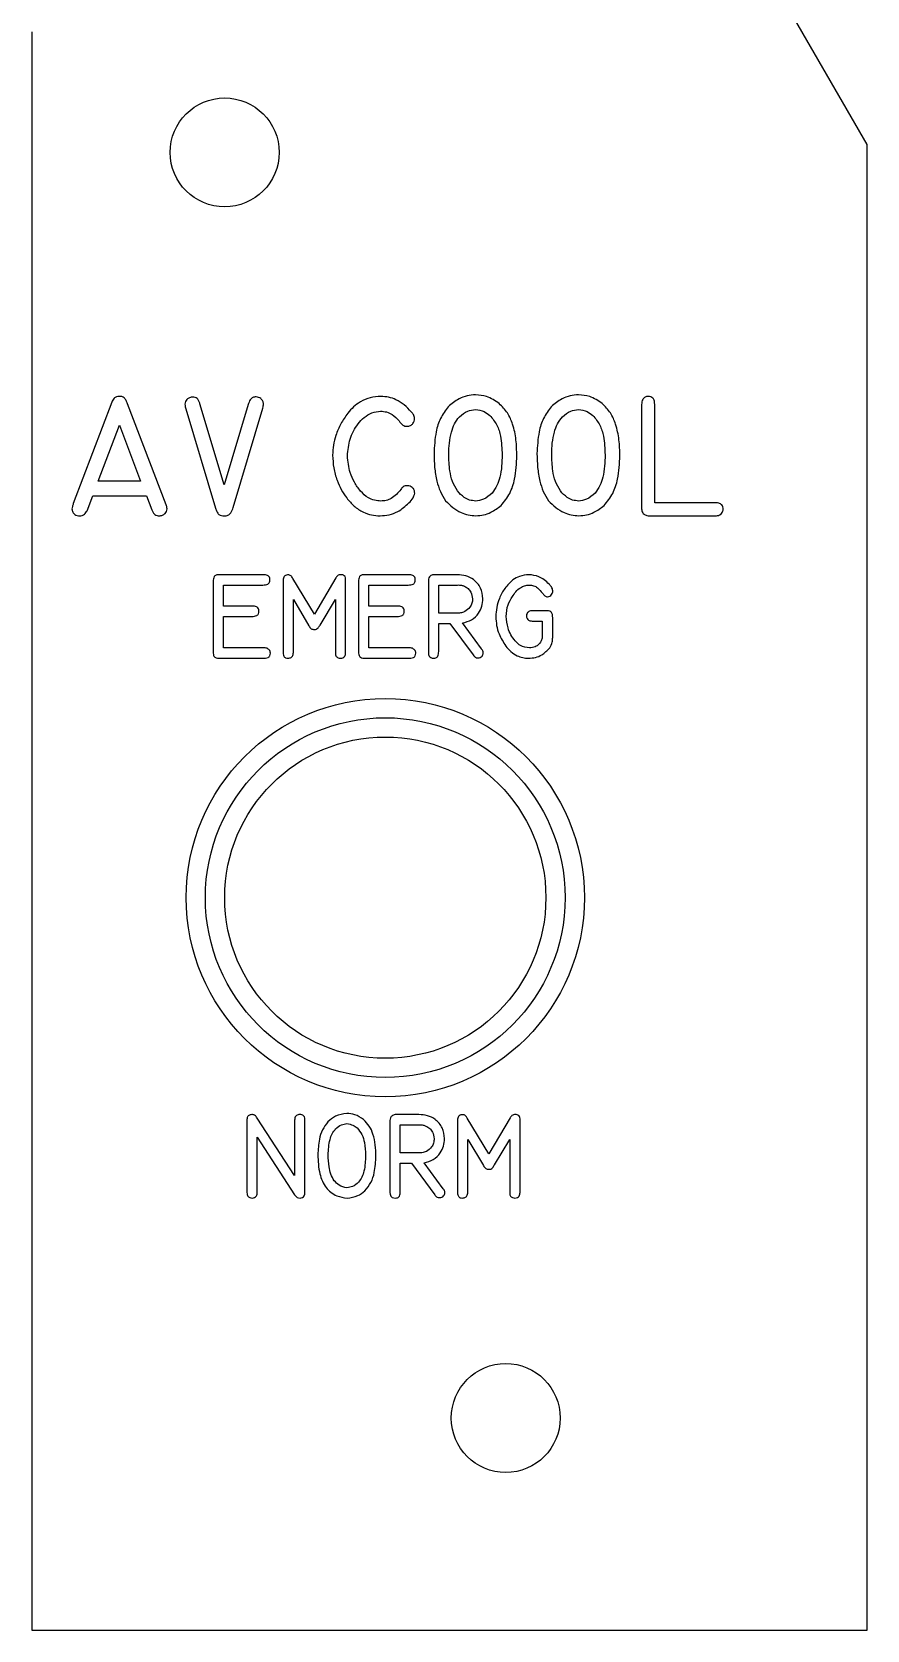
# Model space of a CAD drawing. Header units: inches. Extents: x 0.16 to 1.99, y 7.67 to 11.46.
# Drawn here: x 0.69 to 1.99, y 7.667 to 10.154 of the extents above; entities that cross this region are included whole.
import ezdxf

# ---------------------------------------------------------------- set-up
doc = ezdxf.new("R2010")
doc.units = ezdxf.units.IN
doc.header["$MEASUREMENT"] = 0

msp = doc.modelspace()

# ---------------------------------------------------------------- linework, layer by layer
at = {"color": 7, "linetype": 'Continuous', "lineweight": 25}
for p, q in [((1.9897, 9.9791), (1.3897, 11.0166)), ((0.6897, 10.1541), (0.6897, 7.6666)), ((1.9897, 7.6666), (1.9897, 9.9791)), ((0.8139, 9.578), (0.7541, 9.4199)), ((1.233, 9.5868), (1.233, 9.5868)), ((1.3802, 9.5894), (1.3802, 9.5894)), ((1.5405, 9.5894), (1.5405, 9.5894)), ((0.8988, 9.418), (0.8385, 9.5754)), ((0.9292, 9.5676), (0.9755, 9.4128)), ((0.9889, 9.4491), (0.9512, 9.5751)), ((1.0264, 9.574), (0.9889, 9.4491)), ((1.0029, 9.4139), (1.049, 9.5686)), ((1.6388, 9.5744), (1.6388, 9.4147)), ((1.6592, 9.4213), (1.6592, 9.5744)), ((0.793, 9.4549), (0.8259, 9.5422)), ((0.8259, 9.5422), (0.8589, 9.4549)), ((0.8589, 9.4549), (0.793, 9.4549)), ((0.7754, 9.4089), (0.7843, 9.432)), ((0.7843, 9.432), (0.8681, 9.432)), ((0.8681, 9.432), (0.8762, 9.4102)), ((1.7525, 9.4213), (1.6592, 9.4213)), ((1.6516, 9.401), (1.7505, 9.401)), ((1.0502, 9.3093), (0.9825, 9.3093)), ((1.1293, 9.2479), (1.0958, 9.3034)), ((1.1628, 9.3042), (1.1293, 9.2479)), ((1.2764, 9.3093), (1.2088, 9.3093)), ((1.3517, 9.3093), (1.3186, 9.3093)), ((0.9719, 9.2989), (0.9719, 9.1898)), ((0.988, 9.2604), (0.988, 9.2932)), ((0.988, 9.2932), (1.0493, 9.2932)), ((1.0805, 9.2987), (1.0805, 9.1898)), ((1.178, 9.1881), (1.178, 9.3008)), ((1.1982, 9.2989), (1.1982, 9.1898)), ((1.2142, 9.2604), (1.2142, 9.2932)), ((1.2142, 9.2932), (1.2756, 9.2932)), ((1.3068, 9.2981), (1.3068, 9.1905)), ((1.3229, 9.2932), (1.3523, 9.2932)), ((1.3229, 9.2496), (1.3229, 9.2932)), ((1.0329, 9.2604), (0.988, 9.2604)), ((1.0966, 9.1894), (1.0966, 9.2706)), ((1.0966, 9.2706), (1.1209, 9.2299)), ((1.1381, 9.2309), (1.162, 9.2706)), ((1.162, 9.2706), (1.162, 9.189)), ((1.2592, 9.2604), (1.2142, 9.2604)), ((0.988, 9.1953), (0.988, 9.2444)), ((0.988, 9.2444), (1.0321, 9.2444)), ((1.2142, 9.1953), (1.2142, 9.2444)), ((1.2142, 9.2444), (1.2584, 9.2444)), ((1.3509, 9.2496), (1.3229, 9.2496)), ((1.3229, 9.1898), (1.3229, 9.2335)), ((1.3229, 9.2335), (1.3402, 9.2335)), ((1.3402, 9.2335), (1.3765, 9.1843)), ((1.3893, 9.1938), (1.3601, 9.2341)), ((1.47, 9.2371), (1.4842, 9.2371)), ((1.4898, 9.2532), (1.4708, 9.2532)), ((1.4842, 9.2371), (1.4842, 9.2168)), ((1.5003, 9.2117), (1.5003, 9.2423)), ((0.9822, 9.1792), (1.0493, 9.1792)), ((1.0503, 9.1953), (0.988, 9.1953)), ((1.2084, 9.1792), (1.2756, 9.1792)), ((1.2766, 9.1953), (1.2142, 9.1953)), ((1.0244, 8.4589), (1.0244, 8.3494)), ((1.0986, 8.3742), (1.0403, 8.4635)), ((1.0986, 8.4586), (1.0986, 8.3742)), ((1.1147, 8.348), (1.1147, 8.4593)), ((1.1801, 8.4708), (1.1801, 8.4708)), ((1.247, 8.4578), (1.247, 8.3502)), ((1.292, 8.469), (1.2589, 8.469)), ((1.352, 8.4584), (1.352, 8.3495)), ((1.4008, 8.4076), (1.3673, 8.4631)), ((1.4343, 8.4639), (1.4008, 8.4076)), ((1.4496, 8.3478), (1.4496, 8.4605)), ((1.0405, 8.3482), (1.0405, 8.4339)), ((1.0405, 8.4339), (1.0986, 8.3441)), ((1.2631, 8.453), (1.2926, 8.453)), ((1.2631, 8.4093), (1.2631, 8.453)), ((1.2912, 8.4093), (1.2631, 8.4093)), ((1.3681, 8.3491), (1.3681, 8.4303)), ((1.3681, 8.4303), (1.3924, 8.3896)), ((1.4096, 8.3906), (1.4335, 8.4303)), ((1.4335, 8.4303), (1.4335, 8.3488)), ((1.2631, 8.3495), (1.2631, 8.3932)), ((1.2631, 8.3932), (1.2804, 8.3932)), ((1.2804, 8.3932), (1.3168, 8.344)), ((1.3296, 8.3535), (1.3003, 8.3938)), ((0.6897, 7.6666), (1.9897, 7.6666))]:
    msp.add_line(p, q, dxfattribs=at)
for centre, radius in [((0.9897, 9.9666), 0.0848), ((1.2397, 8.8066), 0.31), ((1.2397, 8.8066), 0.28), ((1.2397, 8.8066), 0.25), ((1.4272, 7.9966), 0.0848)]:
    msp.add_circle(centre, radius, dxfattribs=at)
for points, knots in [([(0.8254, 9.5868), (0.8239, 9.5868), (0.821, 9.5867), (0.8165, 9.5836), (0.8149, 9.5801), (0.8139, 9.578)], [0, 0, 0, 0, 0.2794, 0.559513, 1, 1, 1, 1]), ([(0.8385, 9.5754), (0.8378, 9.5771), (0.8365, 9.5803), (0.8338, 9.5846), (0.8296, 9.5867), (0.8268, 9.5868), (0.8254, 9.5868)], [0, 0, 0, 0, 0.28054, 0.560551, 0.779532, 1, 1, 1, 1]), ([(0.9401, 9.5857), (0.9384, 9.5855), (0.9349, 9.5852), (0.9309, 9.5825), (0.9282, 9.5788), (0.9279, 9.5761), (0.9278, 9.5748)], [0, 0, 0, 0, 0.2801438, 0.5599574, 0.7799714, 1, 1, 1, 1]), ([(0.9512, 9.5751), (0.9508, 9.5766), (0.9499, 9.5796), (0.9474, 9.5833), (0.9438, 9.5856), (0.9413, 9.5857), (0.9401, 9.5857)], [0, 0, 0, 0, 0.2806502, 0.5607479, 0.7800166, 1, 1, 1, 1]), ([(1.0386, 9.586), (1.0369, 9.5859), (1.0333, 9.5856), (1.0285, 9.581), (1.0272, 9.5766), (1.0264, 9.574)], [0, 0, 0, 0, 0.2794215, 0.5590153, 1, 1, 1, 1]), ([(1.0501, 9.5748), (1.0499, 9.5765), (1.0494, 9.5798), (1.0462, 9.5833), (1.0425, 9.5856), (1.0399, 9.5858), (1.0386, 9.586)], [0, 0, 0, 0, 0.279663, 0.559357, 0.77912, 1, 1, 1, 1]), ([(1.233, 9.5868), (1.2274, 9.5864), (1.2162, 9.5857), (1.2016, 9.5793), (1.19, 9.5707), (1.1842, 9.5641), (1.1813, 9.5608)], [0, 0, 0, 0, 0.279947, 0.559742, 0.779909, 1, 1, 1, 1]), ([(1.2802, 9.5628), (1.2767, 9.5665), (1.2697, 9.574), (1.2576, 9.5816), (1.2451, 9.5861), (1.237, 9.5866), (1.233, 9.5868)], [0, 0, 0, 0, 0.280091, 0.559928, 0.780013, 1, 1, 1, 1]), ([(1.3802, 9.5894), (1.3758, 9.589), (1.3669, 9.5882), (1.352, 9.5825), (1.3431, 9.5752), (1.3377, 9.5708)], [0, 0, 0, 0, 0.280265, 0.560655, 1, 1, 1, 1]), ([(1.4171, 9.5757), (1.4108, 9.5799), (1.3996, 9.5875), (1.3861, 9.5888), (1.3802, 9.5894)], [0, 0, 0, 0, 0.559815, 1, 1, 1, 1]), ([(1.5405, 9.5894), (1.5361, 9.589), (1.5273, 9.5882), (1.5123, 9.5825), (1.5034, 9.5752), (1.498, 9.5708)], [0, 0, 0, 0, 0.280124, 0.560568, 1, 1, 1, 1]), ([(1.5775, 9.5757), (1.5712, 9.5799), (1.5599, 9.5875), (1.5465, 9.5888), (1.5405, 9.5894)], [0, 0, 0, 0, 0.559686, 1, 1, 1, 1]), ([(1.649, 9.5868), (1.6473, 9.5867), (1.6439, 9.5863), (1.6394, 9.5815), (1.639, 9.5771), (1.6388, 9.5744)], [0, 0, 0, 0, 0.280411, 0.559529, 1, 1, 1, 1]), ([(1.6592, 9.5744), (1.6591, 9.5761), (1.6589, 9.5795), (1.6569, 9.584), (1.6531, 9.5866), (1.6504, 9.5868), (1.649, 9.5868)], [0, 0, 0, 0, 0.2813282, 0.5603608, 0.7794235, 1, 1, 1, 1]), ([(0.9278, 9.5748), (0.9279, 9.5734), (0.9281, 9.571), (0.9289, 9.5686), (0.9292, 9.5676)], [0, 0, 0, 0, 0.559218, 1, 1, 1, 1]), ([(1.049, 9.5686), (1.0493, 9.5698), (1.0498, 9.5718), (1.05, 9.5739), (1.0501, 9.5748)], [0, 0, 0, 0, 0.560286, 1, 1, 1, 1]), ([(1.1813, 9.5608), (1.1775, 9.5554), (1.1699, 9.5446), (1.1628, 9.5275), (1.1586, 9.511), (1.1581, 9.5006), (1.1578, 9.4954)], [0, 0, 0, 0, 0.280059, 0.559936, 0.779981, 1, 1, 1, 1]), ([(1.1808, 9.4943), (1.1816, 9.5031), (1.1833, 9.5209), (1.1941, 9.5411), (1.2065, 9.5544), (1.2186, 9.562), (1.2278, 9.5633), (1.2324, 9.5639)], [0, 0, 0, 0, 0.280127, 0.55983, 0.706763, 0.853446, 1, 1, 1, 1]), ([(1.2324, 9.5639), (1.2356, 9.5636), (1.2419, 9.5631), (1.2523, 9.5582), (1.2578, 9.5522), (1.2612, 9.5486)], [0, 0, 0, 0, 0.280335, 0.560367, 1, 1, 1, 1]), ([(1.2738, 9.5403), (1.2755, 9.5405), (1.2789, 9.541), (1.2827, 9.5443), (1.2849, 9.5482), (1.2851, 9.5509), (1.2853, 9.5523)], [0, 0, 0, 0, 0.2799159, 0.5591894, 0.779462, 1, 1, 1, 1]), ([(1.2853, 9.5523), (1.2852, 9.5534), (1.2851, 9.5556), (1.2832, 9.5592), (1.2813, 9.5614), (1.2802, 9.5628)], [0, 0, 0, 0, 0.279832, 0.559756, 1, 1, 1, 1]), ([(1.3377, 9.5708), (1.3334, 9.5649), (1.3247, 9.5531), (1.3171, 9.5278), (1.3162, 9.5091), (1.3156, 9.4977)], [0, 0, 0, 0, 0.279699, 0.55983, 1, 1, 1, 1]), ([(1.3385, 9.4971), (1.3387, 9.5028), (1.339, 9.5143), (1.342, 9.5301), (1.3467, 9.5443), (1.3522, 9.5515), (1.355, 9.5551)], [0, 0, 0, 0, 0.280272, 0.560324, 0.780296, 1, 1, 1, 1]), ([(1.355, 9.5551), (1.3592, 9.5585), (1.3666, 9.5645), (1.376, 9.5659), (1.3802, 9.5665)], [0, 0, 0, 0, 0.559655, 1, 1, 1, 1]), ([(1.3802, 9.5665), (1.3848, 9.5657), (1.3931, 9.5644), (1.3997, 9.5593), (1.4026, 9.5571)], [0, 0, 0, 0, 0.55875, 1, 1, 1, 1]), ([(1.4026, 9.5571), (1.4065, 9.5523), (1.4144, 9.5428), (1.4206, 9.5213), (1.4212, 9.5056), (1.4216, 9.4959)], [0, 0, 0, 0, 0.279301, 0.559562, 1, 1, 1, 1]), ([(1.4445, 9.4945), (1.4443, 9.5028), (1.4439, 9.5193), (1.4392, 9.5419), (1.4307, 9.5617), (1.4217, 9.571), (1.4171, 9.5757)], [0, 0, 0, 0, 0.280385, 0.560471, 0.780422, 1, 1, 1, 1]), ([(1.498, 9.5708), (1.4937, 9.5649), (1.485, 9.5531), (1.4775, 9.5278), (1.4765, 9.5091), (1.4759, 9.4977)], [0, 0, 0, 0, 0.279699, 0.55983, 1, 1, 1, 1]), ([(1.4988, 9.4971), (1.499, 9.5028), (1.4993, 9.5143), (1.5023, 9.5301), (1.507, 9.5443), (1.5126, 9.5515), (1.5154, 9.5551)], [0, 0, 0, 0, 0.280275, 0.560339, 0.780373, 1, 1, 1, 1]), ([(1.5154, 9.5551), (1.5195, 9.5585), (1.5269, 9.5645), (1.5364, 9.5659), (1.5405, 9.5665)], [0, 0, 0, 0, 0.559655, 1, 1, 1, 1]), ([(1.5405, 9.5665), (1.5452, 9.5657), (1.5534, 9.5644), (1.56, 9.5593), (1.5629, 9.5571)], [0, 0, 0, 0, 0.55875, 1, 1, 1, 1]), ([(1.5629, 9.5571), (1.5669, 9.5523), (1.5747, 9.5428), (1.5809, 9.5213), (1.5815, 9.5056), (1.5819, 9.4959)], [0, 0, 0, 0, 0.2793652, 0.5596055, 1, 1, 1, 1]), ([(1.6049, 9.4945), (1.6047, 9.5028), (1.6042, 9.5193), (1.5995, 9.5419), (1.5911, 9.5617), (1.582, 9.571), (1.5775, 9.5757)], [0, 0, 0, 0, 0.280391, 0.560485, 0.780485, 1, 1, 1, 1]), ([(1.2612, 9.5486), (1.263, 9.5462), (1.2655, 9.5429), (1.2703, 9.5404), (1.2726, 9.5403), (1.2738, 9.5403)], [0, 0, 0, 0, 0.559338, 0.779843, 1, 1, 1, 1]), ([(1.1578, 9.4954), (1.1581, 9.4887), (1.1588, 9.4754), (1.1639, 9.4574), (1.1707, 9.4416), (1.1767, 9.433), (1.1797, 9.4287)], [0, 0, 0, 0, 0.279963, 0.559871, 0.779922, 1, 1, 1, 1]), ([(1.2012, 9.4394), (1.1978, 9.4438), (1.1911, 9.4527), (1.1832, 9.4712), (1.1817, 9.4855), (1.1808, 9.4943)], [0, 0, 0, 0, 0.280236, 0.560519, 1, 1, 1, 1]), ([(1.3156, 9.4977), (1.3157, 9.4905), (1.3161, 9.4761), (1.3192, 9.4564), (1.3248, 9.4387), (1.3307, 9.429), (1.3337, 9.4242)], [0, 0, 0, 0, 0.280098, 0.56015, 0.78017, 1, 1, 1, 1]), ([(1.352, 9.4396), (1.3491, 9.4445), (1.3435, 9.4542), (1.3393, 9.4739), (1.3388, 9.4883), (1.3385, 9.4971)], [0, 0, 0, 0, 0.279614, 0.559702, 1, 1, 1, 1]), ([(1.4216, 9.4959), (1.4215, 9.49), (1.4213, 9.4783), (1.4186, 9.4621), (1.414, 9.4476), (1.4086, 9.44), (1.406, 9.4362)], [0, 0, 0, 0, 0.280248, 0.560341, 0.780326, 1, 1, 1, 1]), ([(1.4199, 9.4169), (1.4249, 9.423), (1.4347, 9.4352), (1.4431, 9.4623), (1.444, 9.4823), (1.4445, 9.4945)], [0, 0, 0, 0, 0.279644, 0.559742, 1, 1, 1, 1]), ([(1.4759, 9.4977), (1.4761, 9.4905), (1.4764, 9.4761), (1.4796, 9.4564), (1.4851, 9.4387), (1.491, 9.429), (1.494, 9.4242)], [0, 0, 0, 0, 0.2801145, 0.5601834, 0.7802166, 1, 1, 1, 1]), ([(1.5123, 9.4396), (1.5095, 9.4445), (1.5038, 9.4542), (1.4996, 9.4739), (1.4991, 9.4883), (1.4988, 9.4971)], [0, 0, 0, 0, 0.2795547, 0.5596925, 1, 1, 1, 1]), ([(1.5819, 9.4959), (1.5818, 9.49), (1.5816, 9.4783), (1.579, 9.4621), (1.5743, 9.4476), (1.569, 9.44), (1.5663, 9.4362)], [0, 0, 0, 0, 0.280248, 0.560341, 0.780326, 1, 1, 1, 1]), ([(1.5803, 9.4169), (1.5852, 9.423), (1.595, 9.4352), (1.6034, 9.4623), (1.6043, 9.4823), (1.6049, 9.4945)], [0, 0, 0, 0, 0.279594, 0.559707, 1, 1, 1, 1]), ([(1.1797, 9.4287), (1.1834, 9.4243), (1.1908, 9.4156), (1.2042, 9.4067), (1.2182, 9.4017), (1.2271, 9.4012), (1.2316, 9.401)], [0, 0, 0, 0, 0.2801232, 0.5599386, 0.7799423, 1, 1, 1, 1]), ([(1.233, 9.4239), (1.2296, 9.4241), (1.2228, 9.4246), (1.2112, 9.4292), (1.205, 9.4355), (1.2012, 9.4394)], [0, 0, 0, 0, 0.280182, 0.560345, 1, 1, 1, 1]), ([(1.264, 9.4421), (1.2618, 9.4394), (1.2574, 9.434), (1.2496, 9.4281), (1.2413, 9.4244), (1.2358, 9.4241), (1.233, 9.4239)], [0, 0, 0, 0, 0.280285, 0.560089, 0.780065, 1, 1, 1, 1]), ([(1.2743, 9.4478), (1.2732, 9.4477), (1.2709, 9.4476), (1.267, 9.4459), (1.2651, 9.4436), (1.264, 9.4421)], [0, 0, 0, 0, 0.28044, 0.560142, 1, 1, 1, 1]), ([(1.2855, 9.436), (1.2854, 9.4377), (1.285, 9.4411), (1.2822, 9.4451), (1.2784, 9.4474), (1.2757, 9.4476), (1.2743, 9.4478)], [0, 0, 0, 0, 0.280083, 0.559385, 0.779366, 1, 1, 1, 1]), ([(1.2766, 9.4212), (1.279, 9.4235), (1.2832, 9.4277), (1.2848, 9.4335), (1.2855, 9.436)], [0, 0, 0, 0, 0.5629162, 1, 1, 1, 1]), ([(1.3802, 9.4239), (1.3771, 9.4243), (1.3709, 9.425), (1.3607, 9.43), (1.3553, 9.436), (1.352, 9.4396)], [0, 0, 0, 0, 0.28013, 0.560642, 1, 1, 1, 1]), ([(1.406, 9.4362), (1.4018, 9.4326), (1.3943, 9.426), (1.3845, 9.4246), (1.3802, 9.4239)], [0, 0, 0, 0, 0.560191, 1, 1, 1, 1]), ([(1.5405, 9.4239), (1.5374, 9.4243), (1.5312, 9.425), (1.521, 9.43), (1.5156, 9.436), (1.5123, 9.4396)], [0, 0, 0, 0, 0.28013, 0.560642, 1, 1, 1, 1]), ([(1.5663, 9.4362), (1.5621, 9.4326), (1.5546, 9.426), (1.5448, 9.4246), (1.5405, 9.4239)], [0, 0, 0, 0, 0.559899, 1, 1, 1, 1]), ([(0.7541, 9.4199), (0.7535, 9.4184), (0.7525, 9.4157), (0.7521, 9.4129), (0.7519, 9.4116)], [0, 0, 0, 0, 0.560767, 1, 1, 1, 1]), ([(0.7519, 9.4116), (0.7522, 9.41), (0.7526, 9.4066), (0.7561, 9.4032), (0.76, 9.4012), (0.7626, 9.4011), (0.7639, 9.401)], [0, 0, 0, 0, 0.27932, 0.558636, 0.779061, 1, 1, 1, 1]), ([(0.7639, 9.401), (0.7653, 9.4011), (0.7681, 9.4012), (0.7726, 9.4037), (0.7743, 9.4069), (0.7754, 9.4089)], [0, 0, 0, 0, 0.280647, 0.560906, 1, 1, 1, 1]), ([(0.8762, 9.4102), (0.8768, 9.4088), (0.878, 9.4061), (0.8808, 9.4028), (0.8844, 9.401), (0.8867, 9.401), (0.8879, 9.401)], [0, 0, 0, 0, 0.2806158, 0.5600607, 0.7804583, 1, 1, 1, 1]), ([(0.8879, 9.401), (0.8896, 9.4011), (0.8929, 9.4015), (0.8969, 9.4042), (0.8995, 9.4077), (0.8998, 9.4103), (0.9, 9.4116)], [0, 0, 0, 0, 0.280336, 0.55969, 0.780013, 1, 1, 1, 1]), ([(0.9, 9.4116), (0.8999, 9.4128), (0.8997, 9.415), (0.8991, 9.4171), (0.8988, 9.418)], [0, 0, 0, 0, 0.560288, 1, 1, 1, 1]), ([(0.9755, 9.4128), (0.9761, 9.4111), (0.9773, 9.4076), (0.9801, 9.403), (0.9846, 9.401), (0.9875, 9.401), (0.9889, 9.401)], [0, 0, 0, 0, 0.280801, 0.560222, 0.779588, 1, 1, 1, 1]), ([(0.9889, 9.401), (0.991, 9.401), (0.995, 9.4011), (1.0005, 9.4061), (1.002, 9.4109), (1.0029, 9.4139)], [0, 0, 0, 0, 0.280746, 0.55822, 1, 1, 1, 1]), ([(1.2316, 9.401), (1.2364, 9.4013), (1.2458, 9.4019), (1.262, 9.4079), (1.271, 9.4161), (1.2766, 9.4212)], [0, 0, 0, 0, 0.280475, 0.560681, 1, 1, 1, 1]), ([(1.3337, 9.4242), (1.3372, 9.4206), (1.3442, 9.4132), (1.3566, 9.4064), (1.3689, 9.4019), (1.3768, 9.4013), (1.3808, 9.401)], [0, 0, 0, 0, 0.279805, 0.559787, 0.779982, 1, 1, 1, 1]), ([(1.3808, 9.401), (1.3848, 9.4013), (1.3928, 9.402), (1.4066, 9.4068), (1.4149, 9.4131), (1.4199, 9.4169)], [0, 0, 0, 0, 0.280354, 0.560706, 1, 1, 1, 1]), ([(1.494, 9.4242), (1.4975, 9.4206), (1.5045, 9.4132), (1.5169, 9.4064), (1.5292, 9.4019), (1.5371, 9.4013), (1.5411, 9.401)], [0, 0, 0, 0, 0.279761, 0.559849, 0.779845, 1, 1, 1, 1]), ([(1.5411, 9.401), (1.5451, 9.4013), (1.5532, 9.402), (1.567, 9.4067), (1.5752, 9.4131), (1.5803, 9.4169)], [0, 0, 0, 0, 0.28014, 0.560702, 1, 1, 1, 1]), ([(1.6388, 9.4147), (1.6388, 9.4127), (1.6387, 9.4086), (1.6418, 9.4033), (1.6468, 9.4012), (1.65, 9.401), (1.6516, 9.401)], [0, 0, 0, 0, 0.280866, 0.559002, 0.778904, 1, 1, 1, 1]), ([(1.7589, 9.4208), (1.7577, 9.421), (1.7556, 9.4214), (1.7534, 9.4214), (1.7525, 9.4213)], [0, 0, 0, 0, 0.558159, 1, 1, 1, 1]), ([(1.7586, 9.4015), (1.7597, 9.402), (1.762, 9.403), (1.765, 9.4063), (1.7656, 9.4094), (1.7659, 9.4113)], [0, 0, 0, 0, 0.280921, 0.561515, 1, 1, 1, 1]), ([(1.7659, 9.4113), (1.7657, 9.4125), (1.7654, 9.4148), (1.7633, 9.4186), (1.7606, 9.42), (1.7589, 9.4208)], [0, 0, 0, 0, 0.280893, 0.562605, 1, 1, 1, 1]), ([(1.7505, 9.401), (1.752, 9.4009), (1.7548, 9.4008), (1.7574, 9.4013), (1.7586, 9.4015)], [0, 0, 0, 0, 0.561874, 1, 1, 1, 1]), ([(0.9825, 9.3093), (0.9809, 9.3093), (0.9776, 9.3094), (0.9732, 9.307), (0.9719, 9.3027), (0.9719, 9.3002), (0.9719, 9.2989)], [0, 0, 0, 0, 0.281136, 0.557967, 0.778665, 1, 1, 1, 1]), ([(1.0601, 9.3014), (1.0601, 9.3023), (1.06, 9.3041), (1.0587, 9.3067), (1.0555, 9.3091), (1.0523, 9.3092), (1.0502, 9.3093)], [0, 0, 0, 0, 0.1874138, 0.3740242, 0.560769, 1, 1, 1, 1]), ([(1.0887, 9.3089), (1.0878, 9.3089), (1.0859, 9.3088), (1.0833, 9.3076), (1.0807, 9.3042), (1.0806, 9.301), (1.0805, 9.2987)], [0, 0, 0, 0, 0.1873617, 0.374002, 0.5611724, 1, 1, 1, 1]), ([(1.0958, 9.3034), (1.0949, 9.305), (1.0937, 9.3072), (1.0908, 9.3088), (1.0894, 9.3089), (1.0887, 9.3089)], [0, 0, 0, 0, 0.558798, 0.77949, 1, 1, 1, 1]), ([(1.1705, 9.3093), (1.1696, 9.3093), (1.1677, 9.3092), (1.1648, 9.3074), (1.1635, 9.3054), (1.1628, 9.3042)], [0, 0, 0, 0, 0.280223, 0.559458, 1, 1, 1, 1]), ([(1.178, 9.3008), (1.178, 9.302), (1.178, 9.3045), (1.1764, 9.3078), (1.1734, 9.3093), (1.1715, 9.3093), (1.1705, 9.3093)], [0, 0, 0, 0, 0.281379, 0.559643, 0.778795, 1, 1, 1, 1]), ([(1.2088, 9.3093), (1.2072, 9.3093), (1.2039, 9.3094), (1.1994, 9.307), (1.1982, 9.3027), (1.1982, 9.3002), (1.1982, 9.2989)], [0, 0, 0, 0, 0.281136, 0.557967, 0.778665, 1, 1, 1, 1]), ([(1.2864, 9.3014), (1.2864, 9.3023), (1.2863, 9.3041), (1.285, 9.3067), (1.2817, 9.3091), (1.2786, 9.3092), (1.2764, 9.3093)], [0, 0, 0, 0, 0.1874138, 0.3740242, 0.560769, 1, 1, 1, 1]), ([(1.3186, 9.3093), (1.3168, 9.3093), (1.3132, 9.3093), (1.3085, 9.3067), (1.3067, 9.3023), (1.3068, 9.2995), (1.3068, 9.2981)], [0, 0, 0, 0, 0.280956, 0.55885, 0.778699, 1, 1, 1, 1]), ([(1.3916, 9.2718), (1.391, 9.2776), (1.3896, 9.2891), (1.3786, 9.3017), (1.3652, 9.3083), (1.3562, 9.309), (1.3517, 9.3093)], [0, 0, 0, 0, 0.279831, 0.558815, 0.779148, 1, 1, 1, 1]), ([(1.4632, 9.3093), (1.4583, 9.3088), (1.4494, 9.3079), (1.4419, 9.3033), (1.4385, 9.3013)], [0, 0, 0, 0, 0.559644, 1, 1, 1, 1]), ([(1.4949, 9.2946), (1.4898, 9.2992), (1.4806, 9.3073), (1.4685, 9.3087), (1.4632, 9.3093)], [0, 0, 0, 0, 0.559861, 1, 1, 1, 1]), ([(1.0493, 9.2932), (1.0506, 9.2933), (1.0532, 9.2933), (1.0564, 9.2943), (1.0584, 9.2959), (1.0599, 9.2981), (1.06, 9.3001), (1.0601, 9.3014)], [0, 0, 0, 0, 0.2506, 0.500398, 0.625795, 0.750948, 1, 1, 1, 1]), ([(1.2756, 9.2932), (1.2769, 9.2933), (1.2795, 9.2933), (1.2827, 9.2943), (1.2847, 9.2959), (1.2862, 9.2981), (1.2863, 9.3001), (1.2864, 9.3014)], [0, 0, 0, 0, 0.2506, 0.500398, 0.625795, 0.750948, 1, 1, 1, 1]), ([(1.3523, 9.2932), (1.3543, 9.2933), (1.358, 9.2933), (1.3614, 9.292), (1.3628, 9.2914)], [0, 0, 0, 0, 0.560349, 1, 1, 1, 1]), ([(1.3628, 9.2914), (1.3649, 9.2903), (1.3689, 9.2879), (1.3741, 9.2812), (1.375, 9.2753), (1.3756, 9.2716)], [0, 0, 0, 0, 0.280726, 0.561407, 1, 1, 1, 1]), ([(1.4385, 9.3013), (1.4341, 9.2971), (1.4251, 9.2887), (1.4174, 9.2734), (1.4127, 9.2584), (1.4121, 9.2488), (1.4118, 9.244)], [0, 0, 0, 0, 0.2797511, 0.5596653, 0.7798159, 1, 1, 1, 1]), ([(1.4376, 9.2751), (1.4393, 9.2778), (1.4427, 9.283), (1.4492, 9.2889), (1.4564, 9.2926), (1.4613, 9.293), (1.4638, 9.2932)], [0, 0, 0, 0, 0.2804214, 0.5603331, 0.7800762, 1, 1, 1, 1]), ([(1.4638, 9.2932), (1.4661, 9.293), (1.4708, 9.2926), (1.4782, 9.2882), (1.482, 9.2836), (1.4844, 9.2807)], [0, 0, 0, 0, 0.279845, 0.559814, 1, 1, 1, 1]), ([(1.4844, 9.2807), (1.4855, 9.2792), (1.4872, 9.2771), (1.4901, 9.2751), (1.4917, 9.275), (1.4924, 9.2749)], [0, 0, 0, 0, 0.559531, 0.780023, 1, 1, 1, 1]), ([(1.4924, 9.2749), (1.4937, 9.2751), (1.4961, 9.2756), (1.4986, 9.2782), (1.5002, 9.2811), (1.5004, 9.283), (1.5005, 9.284)], [0, 0, 0, 0, 0.279113, 0.5586693, 0.7791233, 1, 1, 1, 1]), ([(1.5005, 9.284), (1.5003, 9.2851), (1.5001, 9.2874), (1.498, 9.291), (1.4961, 9.2932), (1.4949, 9.2946)], [0, 0, 0, 0, 0.279282, 0.559538, 1, 1, 1, 1]), ([(1.0429, 9.2523), (1.0429, 9.2532), (1.0428, 9.2551), (1.0416, 9.2577), (1.0383, 9.2602), (1.0351, 9.2603), (1.0329, 9.2604)], [0, 0, 0, 0, 0.1873861, 0.3740869, 0.5612019, 1, 1, 1, 1]), ([(1.2692, 9.2523), (1.2692, 9.2532), (1.2691, 9.2551), (1.2679, 9.2577), (1.2646, 9.2602), (1.2614, 9.2603), (1.2592, 9.2604)], [0, 0, 0, 0, 0.187428, 0.374447, 0.561105, 1, 1, 1, 1]), ([(1.3601, 9.2341), (1.3649, 9.2354), (1.3747, 9.2381), (1.385, 9.2482), (1.3907, 9.26), (1.3913, 9.2679), (1.3916, 9.2718)], [0, 0, 0, 0, 0.2799999, 0.559427, 0.7795456, 1, 1, 1, 1]), ([(1.3756, 9.2716), (1.3754, 9.2694), (1.375, 9.2648), (1.3713, 9.2572), (1.3664, 9.2539), (1.3634, 9.2518)], [0, 0, 0, 0, 0.280721, 0.561585, 1, 1, 1, 1]), ([(1.4278, 9.2444), (1.4284, 9.2506), (1.4293, 9.2616), (1.4351, 9.271), (1.4376, 9.2751)], [0, 0, 0, 0, 0.559844, 1, 1, 1, 1]), ([(1.0321, 9.2444), (1.0348, 9.2444), (1.0381, 9.2445), (1.0413, 9.2469), (1.0428, 9.249), (1.0429, 9.251), (1.0429, 9.2523)], [0, 0, 0, 0, 0.499115, 0.624301, 0.74996, 1, 1, 1, 1]), ([(1.1209, 9.2299), (1.1219, 9.2281), (1.1234, 9.2257), (1.1267, 9.2241), (1.1283, 9.2241), (1.1291, 9.2241)], [0, 0, 0, 0, 0.558369, 0.778479, 1, 1, 1, 1]), ([(1.1291, 9.2241), (1.1303, 9.2241), (1.1326, 9.2241), (1.1357, 9.2269), (1.1372, 9.2294), (1.1381, 9.2309)], [0, 0, 0, 0, 0.279096, 0.558196, 1, 1, 1, 1]), ([(1.2584, 9.2444), (1.2611, 9.2444), (1.2644, 9.2445), (1.2675, 9.2469), (1.269, 9.249), (1.2691, 9.251), (1.2692, 9.2523)], [0, 0, 0, 0, 0.498571, 0.624257, 0.749931, 1, 1, 1, 1]), ([(1.3634, 9.2518), (1.3612, 9.251), (1.3571, 9.2495), (1.3528, 9.2495), (1.3509, 9.2496)], [0, 0, 0, 0, 0.558254, 1, 1, 1, 1]), ([(1.4118, 9.244), (1.4121, 9.2394), (1.4126, 9.2303), (1.4171, 9.2143), (1.4234, 9.2043), (1.4273, 9.1982)], [0, 0, 0, 0, 0.280267, 0.560514, 1, 1, 1, 1]), ([(1.4418, 9.2061), (1.4396, 9.2093), (1.435, 9.2155), (1.4295, 9.2284), (1.4285, 9.2383), (1.4278, 9.2444)], [0, 0, 0, 0, 0.280254, 0.560644, 1, 1, 1, 1]), ([(1.4644, 9.2524), (1.4636, 9.252), (1.462, 9.2513), (1.4599, 9.2488), (1.4596, 9.2465), (1.4593, 9.2452)], [0, 0, 0, 0, 0.280482, 0.5623, 1, 1, 1, 1]), ([(1.4593, 9.2452), (1.4595, 9.2437), (1.4599, 9.241), (1.4619, 9.2392), (1.4628, 9.2385)], [0, 0, 0, 0, 0.5591439, 1, 1, 1, 1]), ([(1.4628, 9.2385), (1.4634, 9.2381), (1.4646, 9.2374), (1.4672, 9.2372), (1.4689, 9.2371), (1.47, 9.2371)], [0, 0, 0, 0, 0.2786483, 0.558906, 1, 1, 1, 1]), ([(1.4708, 9.2532), (1.4696, 9.2532), (1.4674, 9.2533), (1.4653, 9.2527), (1.4644, 9.2524)], [0, 0, 0, 0, 0.560988, 1, 1, 1, 1]), ([(1.5003, 9.2423), (1.5003, 9.244), (1.5003, 9.2473), (1.498, 9.2518), (1.4937, 9.2532), (1.4911, 9.2532), (1.4898, 9.2532)], [0, 0, 0, 0, 0.281488, 0.558195, 0.778715, 1, 1, 1, 1]), ([(1.464, 9.1953), (1.4592, 9.1959), (1.4505, 9.1971), (1.4445, 9.2034), (1.4418, 9.2061)], [0, 0, 0, 0, 0.558122, 1, 1, 1, 1]), ([(1.4821, 9.2054), (1.4809, 9.2037), (1.4787, 9.2003), (1.4724, 9.1962), (1.4672, 9.1956), (1.464, 9.1953)], [0, 0, 0, 0, 0.280339, 0.560585, 1, 1, 1, 1]), ([(1.4842, 9.2168), (1.4842, 9.2146), (1.4842, 9.2106), (1.4827, 9.207), (1.4821, 9.2054)], [0, 0, 0, 0, 0.560209, 1, 1, 1, 1]), ([(1.4959, 9.1955), (1.4974, 9.1983), (1.5002, 9.2034), (1.5002, 9.2091), (1.5003, 9.2117)], [0, 0, 0, 0, 0.559045, 1, 1, 1, 1]), ([(0.9719, 9.1898), (0.9718, 9.1882), (0.9717, 9.1849), (0.974, 9.1805), (0.9783, 9.1792), (0.9809, 9.1792), (0.9822, 9.1792)], [0, 0, 0, 0, 0.281483, 0.557685, 0.778468, 1, 1, 1, 1]), ([(1.0493, 9.1792), (1.0521, 9.1793), (1.0556, 9.1793), (1.059, 9.1815), (1.0607, 9.1837), (1.0608, 9.1858), (1.0609, 9.1871)], [0, 0, 0, 0, 0.499663, 0.625178, 0.750952, 1, 1, 1, 1]), ([(1.0556, 9.1947), (1.0546, 9.1949), (1.0529, 9.1954), (1.0511, 9.1953), (1.0503, 9.1953)], [0, 0, 0, 0, 0.557675, 1, 1, 1, 1]), ([(1.0609, 9.1871), (1.0608, 9.1881), (1.0606, 9.1899), (1.0591, 9.1929), (1.0569, 9.194), (1.0556, 9.1947)], [0, 0, 0, 0, 0.281257, 0.561741, 1, 1, 1, 1]), ([(1.0805, 9.1898), (1.0806, 9.1872), (1.0808, 9.184), (1.083, 9.1808), (1.0851, 9.1794), (1.0871, 9.1793), (1.0884, 9.1792)], [0, 0, 0, 0, 0.4988137, 0.6245864, 0.7500221, 1, 1, 1, 1]), ([(1.0884, 9.1792), (1.0901, 9.1795), (1.0924, 9.1799), (1.0949, 9.1818), (1.0955, 9.183), (1.0958, 9.1836)], [0, 0, 0, 0, 0.558294, 0.778483, 1, 1, 1, 1]), ([(1.0958, 9.1836), (1.0961, 9.1847), (1.0966, 9.1866), (1.0966, 9.1886), (1.0966, 9.1894)], [0, 0, 0, 0, 0.559137, 1, 1, 1, 1]), ([(1.162, 9.189), (1.162, 9.1879), (1.162, 9.186), (1.1624, 9.184), (1.1626, 9.1832)], [0, 0, 0, 0, 0.56053, 1, 1, 1, 1]), ([(1.1626, 9.1832), (1.163, 9.1825), (1.164, 9.1811), (1.1667, 9.1796), (1.1688, 9.1794), (1.1701, 9.1792)], [0, 0, 0, 0, 0.279786, 0.560646, 1, 1, 1, 1]), ([(1.1701, 9.1792), (1.1714, 9.1793), (1.1739, 9.1795), (1.1775, 9.1828), (1.1778, 9.1861), (1.178, 9.1881)], [0, 0, 0, 0, 0.2809, 0.560098, 1, 1, 1, 1]), ([(1.1982, 9.1898), (1.1981, 9.1882), (1.198, 9.1849), (1.2003, 9.1805), (1.2046, 9.1792), (1.2072, 9.1792), (1.2084, 9.1792)], [0, 0, 0, 0, 0.281483, 0.557685, 0.778468, 1, 1, 1, 1]), ([(1.2756, 9.1792), (1.2784, 9.1793), (1.2819, 9.1793), (1.2853, 9.1815), (1.287, 9.1837), (1.2871, 9.1858), (1.2872, 9.1871)], [0, 0, 0, 0, 0.499663, 0.625178, 0.750952, 1, 1, 1, 1]), ([(1.2819, 9.1947), (1.2809, 9.1949), (1.2792, 9.1954), (1.2774, 9.1953), (1.2766, 9.1953)], [0, 0, 0, 0, 0.557675, 1, 1, 1, 1]), ([(1.2872, 9.1871), (1.2871, 9.1881), (1.2869, 9.1899), (1.2853, 9.1929), (1.2832, 9.194), (1.2819, 9.1947)], [0, 0, 0, 0, 0.281257, 0.561741, 1, 1, 1, 1]), ([(1.3068, 9.1905), (1.3068, 9.1895), (1.3067, 9.1877), (1.3069, 9.1859), (1.307, 9.1851)], [0, 0, 0, 0, 0.560279, 1, 1, 1, 1]), ([(1.307, 9.1851), (1.3073, 9.1842), (1.3079, 9.1822), (1.3108, 9.1798), (1.3134, 9.1794), (1.3149, 9.1792)], [0, 0, 0, 0, 0.280074, 0.561249, 1, 1, 1, 1]), ([(1.3149, 9.1792), (1.3162, 9.1793), (1.3182, 9.1794), (1.3203, 9.1808), (1.3226, 9.1839), (1.3227, 9.1872), (1.3229, 9.1898)], [0, 0, 0, 0, 0.250196, 0.375816, 0.501338, 1, 1, 1, 1]), ([(1.3765, 9.1843), (1.3776, 9.1829), (1.3795, 9.1803), (1.3826, 9.18), (1.384, 9.1799)], [0, 0, 0, 0, 0.560983, 1, 1, 1, 1]), ([(1.384, 9.1799), (1.3852, 9.18), (1.3875, 9.1803), (1.3903, 9.1822), (1.3919, 9.1849), (1.3921, 9.1867), (1.3922, 9.1876)], [0, 0, 0, 0, 0.279894, 0.559394, 0.779588, 1, 1, 1, 1]), ([(1.3901, 9.1929), (1.3899, 9.193), (1.3896, 9.1933), (1.3894, 9.1937), (1.3893, 9.1938)], [0, 0, 0, 0, 0.557392, 1, 1, 1, 1]), ([(1.3922, 9.1876), (1.3921, 9.1887), (1.3919, 9.1907), (1.3907, 9.1922), (1.3901, 9.1929)], [0, 0, 0, 0, 0.55857, 1, 1, 1, 1]), ([(1.4273, 9.1982), (1.4298, 9.1953), (1.4349, 9.1893), (1.4441, 9.1832), (1.4536, 9.1797), (1.4598, 9.1794), (1.4628, 9.1792)], [0, 0, 0, 0, 0.280075, 0.55988, 0.779886, 1, 1, 1, 1]), ([(1.4628, 9.1792), (1.4664, 9.1795), (1.4735, 9.1801), (1.4855, 9.1848), (1.492, 9.1914), (1.4959, 9.1955)], [0, 0, 0, 0, 0.2806541, 0.5614333, 1, 1, 1, 1]), ([(1.0248, 8.4643), (1.0246, 8.4633), (1.0243, 8.4615), (1.0244, 8.4597), (1.0244, 8.4589)], [0, 0, 0, 0, 0.559095, 1, 1, 1, 1]), ([(1.0319, 8.469), (1.0302, 8.4687), (1.0279, 8.4682), (1.0256, 8.4661), (1.0251, 8.4649), (1.0248, 8.4643)], [0, 0, 0, 0, 0.5572256, 0.7783227, 1, 1, 1, 1]), ([(1.0403, 8.4635), (1.0391, 8.4651), (1.0375, 8.4674), (1.0343, 8.4689), (1.0327, 8.469), (1.0319, 8.469)], [0, 0, 0, 0, 0.558583, 0.77933, 1, 1, 1, 1]), ([(1.1068, 8.469), (1.1058, 8.469), (1.1039, 8.4689), (1.1012, 8.4677), (1.0987, 8.4642), (1.0986, 8.4609), (1.0986, 8.4586)], [0, 0, 0, 0, 0.1876135, 0.3739628, 0.5601438, 1, 1, 1, 1]), ([(1.1147, 8.4593), (1.1146, 8.4607), (1.1146, 8.4634), (1.1131, 8.467), (1.11, 8.469), (1.1078, 8.469), (1.1068, 8.469)], [0, 0, 0, 0, 0.281148, 0.560459, 0.779379, 1, 1, 1, 1]), ([(1.1503, 8.4578), (1.1473, 8.4537), (1.1412, 8.4454), (1.1359, 8.4277), (1.1352, 8.4146), (1.1348, 8.4066)], [0, 0, 0, 0, 0.279773, 0.559867, 1, 1, 1, 1]), ([(1.1801, 8.4708), (1.1738, 8.4699), (1.1627, 8.4682), (1.1541, 8.461), (1.1503, 8.4578)], [0, 0, 0, 0, 0.5590126, 1, 1, 1, 1]), ([(1.2059, 8.4612), (1.2015, 8.4642), (1.1936, 8.4695), (1.1842, 8.4704), (1.1801, 8.4708)], [0, 0, 0, 0, 0.559933, 1, 1, 1, 1]), ([(1.2251, 8.4044), (1.2249, 8.4102), (1.2247, 8.4217), (1.2214, 8.4375), (1.2154, 8.4514), (1.2091, 8.4579), (1.2059, 8.4612)], [0, 0, 0, 0, 0.280349, 0.560522, 0.780528, 1, 1, 1, 1]), ([(1.2589, 8.469), (1.2571, 8.469), (1.2535, 8.469), (1.2488, 8.4664), (1.247, 8.462), (1.247, 8.4592), (1.247, 8.4578)], [0, 0, 0, 0, 0.280956, 0.55885, 0.778699, 1, 1, 1, 1]), ([(1.3319, 8.4315), (1.3312, 8.4373), (1.3299, 8.4488), (1.3189, 8.4614), (1.3055, 8.468), (1.2965, 8.4687), (1.292, 8.469)], [0, 0, 0, 0, 0.279769, 0.5587232, 0.7791709, 1, 1, 1, 1]), ([(1.3603, 8.4686), (1.3593, 8.4686), (1.3574, 8.4685), (1.3548, 8.4673), (1.3522, 8.4639), (1.3521, 8.4607), (1.352, 8.4584)], [0, 0, 0, 0, 0.187289, 0.374282, 0.561233, 1, 1, 1, 1]), ([(1.3673, 8.4631), (1.3665, 8.4647), (1.3652, 8.4669), (1.3624, 8.4685), (1.361, 8.4686), (1.3603, 8.4686)], [0, 0, 0, 0, 0.558844, 0.779395, 1, 1, 1, 1]), ([(1.442, 8.469), (1.4411, 8.469), (1.4393, 8.4689), (1.4364, 8.4671), (1.4351, 8.4651), (1.4343, 8.4639)], [0, 0, 0, 0, 0.280387, 0.559786, 1, 1, 1, 1]), ([(1.4496, 8.4605), (1.4496, 8.4618), (1.4495, 8.4642), (1.4479, 8.4675), (1.445, 8.469), (1.443, 8.469), (1.442, 8.469)], [0, 0, 0, 0, 0.281341, 0.559567, 0.778856, 1, 1, 1, 1]), ([(1.1509, 8.4062), (1.1513, 8.4142), (1.1519, 8.4255), (1.1566, 8.4392), (1.1605, 8.4443), (1.1624, 8.4468)], [0, 0, 0, 0, 0.559847, 0.780067, 1, 1, 1, 1]), ([(1.1624, 8.4468), (1.1654, 8.4492), (1.1706, 8.4534), (1.1772, 8.4543), (1.1801, 8.4548)], [0, 0, 0, 0, 0.559783, 1, 1, 1, 1]), ([(1.1801, 8.4548), (1.1833, 8.4542), (1.1891, 8.4533), (1.1937, 8.4497), (1.1957, 8.4482)], [0, 0, 0, 0, 0.558657, 1, 1, 1, 1]), ([(1.1957, 8.4482), (1.1985, 8.4448), (1.204, 8.4382), (1.2083, 8.4231), (1.2088, 8.4121), (1.209, 8.4054)], [0, 0, 0, 0, 0.279393, 0.559627, 1, 1, 1, 1]), ([(1.2926, 8.453), (1.2946, 8.453), (1.2982, 8.453), (1.3016, 8.4517), (1.3031, 8.4511)], [0, 0, 0, 0, 0.56036, 1, 1, 1, 1]), ([(1.3031, 8.4511), (1.3051, 8.45), (1.3091, 8.4476), (1.3144, 8.4409), (1.3153, 8.435), (1.3158, 8.4313)], [0, 0, 0, 0, 0.280726, 0.561407, 1, 1, 1, 1]), ([(1.3037, 8.4115), (1.3014, 8.4107), (1.2974, 8.4092), (1.2931, 8.4093), (1.2912, 8.4093)], [0, 0, 0, 0, 0.558299, 1, 1, 1, 1]), ([(1.3003, 8.3938), (1.3052, 8.3951), (1.3149, 8.3978), (1.3253, 8.4079), (1.331, 8.4197), (1.3316, 8.4276), (1.3319, 8.4315)], [0, 0, 0, 0, 0.2800067, 0.5594406, 0.7795647, 1, 1, 1, 1]), ([(1.3158, 8.4313), (1.3156, 8.4291), (1.3152, 8.4245), (1.3116, 8.417), (1.3067, 8.4136), (1.3037, 8.4115)], [0, 0, 0, 0, 0.280769, 0.561509, 1, 1, 1, 1]), ([(1.1348, 8.4066), (1.1349, 8.4016), (1.1352, 8.3915), (1.1374, 8.3777), (1.1413, 8.3653), (1.1454, 8.3586), (1.1475, 8.3552)], [0, 0, 0, 0, 0.280162, 0.560211, 0.78022, 1, 1, 1, 1]), ([(1.1603, 8.366), (1.1583, 8.3694), (1.1544, 8.3762), (1.1514, 8.39), (1.1511, 8.4), (1.1509, 8.4062)], [0, 0, 0, 0, 0.279638, 0.559769, 1, 1, 1, 1]), ([(1.209, 8.4054), (1.2087, 8.3971), (1.2083, 8.3857), (1.2037, 8.3715), (1.2, 8.3662), (1.1981, 8.3636)], [0, 0, 0, 0, 0.559828, 0.780022, 1, 1, 1, 1]), ([(1.2079, 8.3501), (1.2113, 8.3543), (1.2182, 8.3629), (1.2241, 8.3818), (1.2247, 8.3958), (1.2251, 8.4044)], [0, 0, 0, 0, 0.279605, 0.559726, 1, 1, 1, 1]), ([(1.3924, 8.3896), (1.3934, 8.3878), (1.3949, 8.3854), (1.3983, 8.3838), (1.3998, 8.3838), (1.4006, 8.3838)], [0, 0, 0, 0, 0.558411, 0.779335, 1, 1, 1, 1]), ([(1.4006, 8.3838), (1.4018, 8.3838), (1.4041, 8.3838), (1.4073, 8.3866), (1.4087, 8.3891), (1.4096, 8.3906)], [0, 0, 0, 0, 0.2792, 0.558114, 1, 1, 1, 1]), ([(1.1801, 8.355), (1.1757, 8.3558), (1.1678, 8.3574), (1.1626, 8.3633), (1.1603, 8.366)], [0, 0, 0, 0, 0.558176, 1, 1, 1, 1]), ([(1.1981, 8.3636), (1.1952, 8.361), (1.1899, 8.3564), (1.1831, 8.3554), (1.1801, 8.355)], [0, 0, 0, 0, 0.560063, 1, 1, 1, 1]), ([(1.0244, 8.3494), (1.0244, 8.3482), (1.0243, 8.3459), (1.0249, 8.3438), (1.0252, 8.3429)], [0, 0, 0, 0, 0.561105, 1, 1, 1, 1]), ([(1.0252, 8.3429), (1.0256, 8.3422), (1.0266, 8.3409), (1.029, 8.3393), (1.0311, 8.339), (1.0323, 8.3389)], [0, 0, 0, 0, 0.280413, 0.560932, 1, 1, 1, 1]), ([(1.0323, 8.3389), (1.0337, 8.339), (1.0363, 8.3393), (1.04, 8.3427), (1.0403, 8.3461), (1.0405, 8.3482)], [0, 0, 0, 0, 0.280678, 0.55974, 1, 1, 1, 1]), ([(1.0986, 8.3441), (1.0998, 8.3425), (1.102, 8.3396), (1.1054, 8.3391), (1.107, 8.3389)], [0, 0, 0, 0, 0.561101, 1, 1, 1, 1]), ([(1.107, 8.3389), (1.1082, 8.339), (1.1108, 8.3392), (1.1143, 8.3427), (1.1145, 8.346), (1.1147, 8.348)], [0, 0, 0, 0, 0.28084, 0.559749, 1, 1, 1, 1]), ([(1.1475, 8.3552), (1.1499, 8.3527), (1.1548, 8.3476), (1.1659, 8.3411), (1.175, 8.3397), (1.1805, 8.3389)], [0, 0, 0, 0, 0.280463, 0.56112, 1, 1, 1, 1]), ([(1.1805, 8.3389), (1.1861, 8.3397), (1.1963, 8.341), (1.2043, 8.3473), (1.2079, 8.3501)], [0, 0, 0, 0, 0.559344, 1, 1, 1, 1]), ([(1.247, 8.3502), (1.247, 8.3492), (1.247, 8.3474), (1.2472, 8.3456), (1.2472, 8.3448)], [0, 0, 0, 0, 0.560276, 1, 1, 1, 1]), ([(1.2472, 8.3448), (1.2476, 8.3439), (1.2482, 8.3419), (1.251, 8.3395), (1.2536, 8.3391), (1.2552, 8.3389)], [0, 0, 0, 0, 0.280327, 0.561403, 1, 1, 1, 1]), ([(1.2552, 8.3389), (1.2565, 8.339), (1.2584, 8.3391), (1.2606, 8.3405), (1.2629, 8.3436), (1.263, 8.3469), (1.2631, 8.3495)], [0, 0, 0, 0, 0.249659, 0.37549, 0.501188, 1, 1, 1, 1]), ([(1.3168, 8.344), (1.3179, 8.3426), (1.3198, 8.34), (1.3229, 8.3397), (1.3243, 8.3396)], [0, 0, 0, 0, 0.560158, 1, 1, 1, 1]), ([(1.3243, 8.3396), (1.3254, 8.3397), (1.3278, 8.34), (1.3305, 8.342), (1.3322, 8.3446), (1.3324, 8.3464), (1.3325, 8.3473)], [0, 0, 0, 0, 0.279841, 0.559362, 0.779572, 1, 1, 1, 1]), ([(1.3304, 8.3526), (1.3302, 8.3527), (1.3299, 8.353), (1.3297, 8.3534), (1.3296, 8.3535)], [0, 0, 0, 0, 0.561939, 1, 1, 1, 1]), ([(1.3325, 8.3473), (1.3324, 8.3484), (1.3321, 8.3504), (1.3309, 8.3519), (1.3304, 8.3526)], [0, 0, 0, 0, 0.55857, 1, 1, 1, 1]), ([(1.352, 8.3495), (1.3522, 8.3469), (1.3523, 8.3437), (1.3545, 8.3405), (1.3567, 8.3391), (1.3586, 8.339), (1.3599, 8.3389)], [0, 0, 0, 0, 0.498558, 0.624266, 0.75015, 1, 1, 1, 1]), ([(1.3599, 8.3389), (1.3616, 8.3392), (1.364, 8.3396), (1.3664, 8.3415), (1.367, 8.3427), (1.3673, 8.3433)], [0, 0, 0, 0, 0.557711, 0.778868, 1, 1, 1, 1]), ([(1.3673, 8.3433), (1.3676, 8.3444), (1.3682, 8.3463), (1.3681, 8.3483), (1.3681, 8.3491)], [0, 0, 0, 0, 0.558695, 1, 1, 1, 1]), ([(1.4335, 8.3488), (1.4335, 8.3476), (1.4335, 8.3457), (1.4339, 8.3437), (1.4341, 8.3429)], [0, 0, 0, 0, 0.560805, 1, 1, 1, 1]), ([(1.4341, 8.3429), (1.4346, 8.3422), (1.4355, 8.3408), (1.4382, 8.3393), (1.4403, 8.3391), (1.4416, 8.3389)], [0, 0, 0, 0, 0.2796524, 0.5603595, 1, 1, 1, 1]), ([(1.4416, 8.3389), (1.4429, 8.339), (1.4455, 8.3392), (1.449, 8.3425), (1.4494, 8.3458), (1.4496, 8.3478)], [0, 0, 0, 0, 0.2809, 0.560098, 1, 1, 1, 1])]:
    msp.add_open_spline(points, degree=3, knots=knots, dxfattribs=at)

doc.saveas('drawing.dxf')
